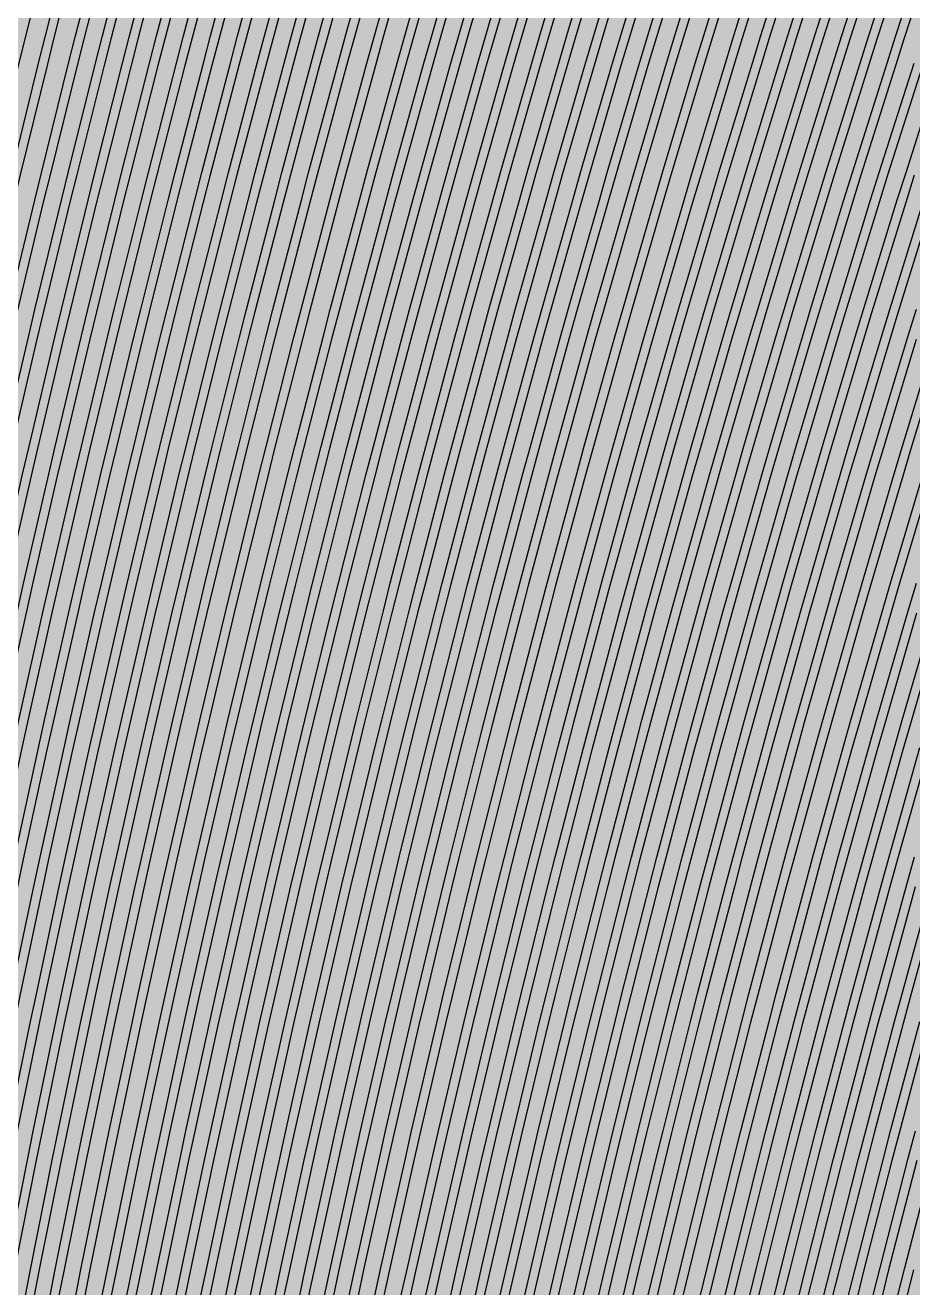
# Model space of a CAD drawing. Header units: metres. Extents: x -7240 to 10960, y -29667 to 1823.
# Drawn here: x 2527.8 to 2730.5, y -16833.8 to -16545.6 of the extents above; entities that cross this region are included whole.
import ezdxf

# ---------------------------------------------------------------- set-up
doc = ezdxf.new("R2010")
doc.units = ezdxf.units.M
doc.layers.add('Metal1', color=4, linetype='CONTINUOUS')
doc.layers.add('Polyimide', color=7, linetype='CONTINUOUS')

msp = doc.modelspace()

# ---------------------------------------------------------------- hatches: boundary and pattern name
at = {"layer": 'Polyimide'}
msp.add_hatch(color=7, dxfattribs=at).paths.add_polyline_path([(4088.45, -11806.89), (4098.72, -11851.21), (4115.58, -11893.47), (4138.63, -11932.7), (4167.35, -11967.99), (4201.08, -11998.53), (4239.03, -12023.62), (4280.35, -12042.68), (4349.18, -12073.73), (4413.2, -12113.76), (4471.26, -12162.04), (4522.3, -12217.69), (4565.39, -12279.7), (4599.74, -12346.94), (4624.73, -12418.19), (4639.91, -12492.16), (4645, -12567.5), (4639.91, -12642.84), (4624.73, -12716.8), (4599.74, -12788.06), (4565.39, -12855.3), (4522.3, -12917.31), (4471.26, -12972.96), (4413.2, -13021.24), (4349.18, -13061.27), (4280.35, -13092.32), (4239.03, -13111.38), (4201.08, -13136.47), (4167.35, -13167.01), (4138.63, -13202.3), (4115.58, -13241.52), (4098.72, -13283.78), (4088.45, -13328.11), (4085, -13373.48), (4085, -13567.5), (4099.45, -13861.55), (4142.64, -14152.77), (4214.18, -14438.35), (4313.36, -14715.55), (4439.24, -14981.69), (4590.59, -15234.21), (4765.97, -15470.68), (4963.68, -15688.82), (5181.82, -15886.53), (5418.29, -16061.91), (5670.81, -16213.26), (5936.95, -16339.14), (6214.15, -16438.32), (6499.73, -16509.85), (6790.95, -16553.05), (7085, -16567.5), (9960.38, -16567.5), (10038.79, -16571.35), (10116.45, -16582.87), (10192.6, -16601.95), (10266.52, -16628.4), (10337.49, -16661.96), (10404.83, -16702.32), (10467.89, -16749.09), (10526.06, -16801.81), (10578.78, -16859.98), (10625.55, -16923.04), (10665.91, -16990.38), (10699.48, -17061.35), (10725.93, -17135.27), (10745, -17211.43), (10756.52, -17289.08), (10760.38, -17367.5), (10760.38, -21957.3), (10721.61, -22012.91), (10685.97, -22070.59), (10653.58, -22130.14), (10624.53, -22191.39), (10598.92, -22254.16), (10576.82, -22318.25), (10558.3, -22383.46), (10543.41, -22449.6), (10532.21, -22516.46), (10524.72, -22583.84), (10520.97, -22651.53), (10520.97, -22719.32), (10524.72, -22787.01), (10532.21, -22854.38), (10543.41, -22921.24), (10558.3, -22987.38), (10576.82, -23052.6), (10598.92, -23116.68), (10624.53, -23179.45), (10653.58, -23240.71), (10685.97, -23300.26), (10721.61, -23357.93), (10760.38, -23413.54), (10760.38, -28667.5), (10756.52, -28745.91), (10745, -28823.57), (10725.93, -28899.73), (10699.48, -28973.65), (10665.91, -29044.62), (10625.55, -29111.96), (10578.78, -29175.01), (10526.06, -29233.19), (10467.89, -29285.91), (10404.83, -29332.68), (10337.49, -29373.04), (10266.52, -29406.6), (10192.6, -29433.05), (10116.45, -29452.13), (10038.79, -29463.65), (9960.38, -29467.5), (-6239.63, -29467.5), (-6318.04, -29463.65), (-6395.7, -29452.13), (-6471.85, -29433.05), (-6545.77, -29406.6), (-6616.74, -29373.04), (-6684.08, -29332.68), (-6747.14, -29285.91), (-6805.31, -29233.19), (-6858.03, -29175.01), (-6904.8, -29111.96), (-6945.16, -29044.62), (-6978.73, -28973.65), (-7005.18, -28899.73), (-7024.25, -28823.57), (-7035.77, -28745.91), (-7039.63, -28667.5), (-7039.63, -23426.32), (-6999.36, -23370.07), (-6962.33, -23311.63), (-6928.66, -23251.2), (-6898.45, -23188.96), (-6871.81, -23125.12), (-6848.81, -23059.88), (-6829.53, -22993.44), (-6814.04, -22926.02), (-6802.37, -22857.83), (-6794.57, -22789.09), (-6790.67, -22720.02), (-6790.67, -22650.84), (-6794.57, -22581.77), (-6802.37, -22513.03), (-6814.04, -22444.84), (-6829.53, -22377.42), (-6848.81, -22310.98), (-6871.81, -22245.74), (-6898.45, -22181.89), (-6928.66, -22119.66), (-6962.33, -22059.22), (-6999.36, -22000.79), (-7039.63, -21944.54), (-7039.63, -17367.5), (-7035.77, -17289.08), (-7024.25, -17211.43), (-7005.18, -17135.27), (-6978.73, -17061.35), (-6945.16, -16990.38), (-6904.8, -16923.04), (-6858.03, -16859.98), (-6805.31, -16801.81), (-6747.14, -16749.09), (-6684.08, -16702.32), (-6616.74, -16661.96), (-6545.77, -16628.4), (-6471.85, -16601.95), (-6395.7, -16582.87), (-6318.04, -16571.35), (-6239.63, -16567.5), (-3334, -16567.5), (-3039.95, -16553.05), (-2748.73, -16509.85), (-2463.15, -16438.32), (-2185.95, -16339.14), (-1919.81, -16213.26), (-1667.29, -16061.91), (-1430.82, -15886.53), (-1212.68, -15688.82), (-1014.97, -15470.68), (-839.59, -15234.21), (-688.24, -14981.69), (-562.36, -14715.55), (-463.18, -14438.35), (-391.64, -14152.77), (-348.45, -13861.55), (-334, -13567.5), (-334, -13373.48), (-337.45, -13328.11), (-347.72, -13283.78), (-364.58, -13241.52), (-387.63, -13202.3), (-416.35, -13167.01), (-450.08, -13136.47), (-488.03, -13111.38), (-529.35, -13092.32), (-529.35, -13092.32), (-598.18, -13061.27), (-662.2, -13021.24), (-720.26, -12972.96), (-771.3, -12917.31), (-814.39, -12855.3), (-848.74, -12788.06), (-873.73, -12716.8), (-888.91, -12642.84), (-894, -12567.5), (-888.91, -12492.16), (-873.73, -12418.19), (-848.74, -12346.94), (-814.39, -12279.7), (-771.3, -12217.69), (-720.26, -12162.04), (-662.2, -12113.76), (-598.18, -12073.73), (-529.35, -12042.68), (-488.03, -12023.62), (-450.08, -11998.53), (-416.35, -11967.99), (-387.63, -11932.7), (-364.58, -11893.47), (-347.72, -11851.21), (-337.45, -11806.89), (-334, -11761.52), (-334, -11074.31), (-337.45, -11028.94), (-347.72, -10984.62), (-364.58, -10942.36), (-387.63, -10903.13), (-416.35, -10867.84), (-450.08, -10837.3), (-488.03, -10812.21), (-529.35, -10793.16), (-529.35, -10793.16), (-598.18, -10762.1), (-662.2, -10722.07), (-720.26, -10673.8), (-771.3, -10618.15), (-814.39, -10556.13), (-848.74, -10488.89), (-873.73, -10417.64), (-888.91, -10343.67), (-894, -10268.33), (-888.91, -10192.99), (-873.73, -10119.03), (-848.74, -10047.77), (-814.39, -9980.53), (-771.3, -9918.52), (-720.26, -9862.87), (-662.2, -9814.59), (-598.18, -9774.56), (-529.35, -9743.51), (-488.03, -9724.45), (-450.08, -9699.36), (-416.35, -9668.82), (-387.63, -9633.53), (-364.58, -9594.31), (-347.72, -9552.05), (-337.45, -9507.72), (-334, -9462.35), (-334, -8775.14), (-337.45, -8729.78), (-347.72, -8685.45), (-364.58, -8643.19), (-387.63, -8603.96), (-416.35, -8568.68), (-450.08, -8538.14), (-488.03, -8513.05), (-529.35, -8493.99), (-529.35, -8493.99), (-598.18, -8462.94), (-662.2, -8422.91), (-720.26, -8374.63), (-771.3, -8318.98), (-814.39, -8256.97), (-848.74, -8189.73), (-873.73, -8118.47), (-888.91, -8044.5), (-894, -7969.17), (-888.91, -7893.83), (-873.73, -7819.86), (-848.74, -7748.61), (-814.39, -7681.36), (-771.3, -7619.35), (-720.26, -7563.7), (-662.2, -7515.42), (-598.18, -7475.4), (-529.35, -7444.34), (-529.35, -7444.34), (-488.03, -7425.28), (-450.08, -7400.2), (-416.35, -7369.66), (-387.63, -7334.37), (-364.58, -7295.14), (-347.72, -7252.88), (-337.45, -7208.56), (-334, -7163.19), (-334, -6475.98), (-337.45, -6430.61), (-347.72, -6386.29), (-364.58, -6344.02), (-387.63, -6304.8), (-416.35, -6269.51), (-450.08, -6238.97), (-488.03, -6213.88), (-529.35, -6194.82), (-529.35, -6194.82), (-598.18, -6163.77), (-662.2, -6123.74), (-720.26, -6075.46), (-771.3, -6019.81), (-814.39, -5957.8), (-848.74, -5890.56), (-873.73, -5819.31), (-888.91, -5745.34), (-894, -5670), (-888.91, -5594.66), (-873.73, -5520.69), (-848.74, -5449.44), (-814.39, -5382.2), (-771.3, -5320.19), (-720.26, -5264.54), (-662.2, -5216.26), (-598.18, -5176.23), (-529.35, -5145.18), (-529.35, -5145.18), (-488.03, -5126.12), (-450.08, -5101.03), (-416.35, -5070.49), (-387.63, -5035.2), (-364.58, -4995.98), (-347.72, -4953.71), (-337.45, -4909.39), (-334, -4864.02), (-334, 380), (-334, 1522.5), (-289, 1522.5), (-288.78, 1515.63), (-288.1, 1508.79), (-286.98, 1502.02), (-285.42, 1495.32), (-283.43, 1488.75), (-281.01, 1482.32), (-278.17, 1476.06), (-274.93, 1470), (-271.3, 1464.17), (-267.3, 1458.58), (-262.94, 1453.27), (-258.25, 1448.25), (-253.23, 1443.56), (-247.92, 1439.2), (-242.33, 1435.2), (-236.5, 1431.57), (-230.44, 1428.33), (-224.18, 1425.49), (-217.75, 1423.07), (-211.18, 1421.08), (-204.48, 1419.52), (-197.71, 1418.4), (-190.87, 1417.72), (-184, 1417.5), (-177.13, 1417.72), (-170.29, 1418.4), (-163.52, 1419.52), (-156.82, 1421.08), (-150.25, 1423.07), (-143.82, 1425.49), (-137.56, 1428.33), (-131.5, 1431.57), (-125.67, 1435.2), (-120.08, 1439.2), (-114.77, 1443.56), (-109.75, 1448.25), (-105.06, 1453.27), (-100.7, 1458.58), (-96.7, 1464.17), (-93.07, 1470), (-89.83, 1476.06), (-86.99, 1482.32), (-84.57, 1488.75), (-82.58, 1495.32), (-81.02, 1502.02), (-79.9, 1508.79), (-79.22, 1515.63), (-79, 1522.5), (1786, 1522.5), (3835, 1522.5), (3835.21, 1529.04), (3835.86, 1535.55), (3836.92, 1542.01), (3838.41, 1548.38), (3840.31, 1554.64), (3842.61, 1560.77), (3845.31, 1566.73), (3848.4, 1572.5), (3851.85, 1578.06), (3855.66, 1583.38), (3859.82, 1588.43), (3864.29, 1593.21), (3869.07, 1597.68), (3874.12, 1601.84), (3879.44, 1605.65), (3885, 1609.1), (3890.77, 1612.19), (3896.73, 1614.89), (3902.86, 1617.19), (3909.12, 1619.09), (3915.49, 1620.58), (3921.95, 1621.64), (3928.46, 1622.29), (3935, 1622.5), (3941.54, 1622.29), (3948.05, 1621.64), (3954.51, 1620.58), (3960.88, 1619.09), (3967.14, 1617.19), (3973.27, 1614.89), (3979.23, 1612.19), (3985, 1609.1), (3990.56, 1605.65), (3995.88, 1601.84), (4000.93, 1597.68), (4005.71, 1593.21), (4010.18, 1588.43), (4014.34, 1583.38), (4018.15, 1578.06), (4021.6, 1572.5), (4024.69, 1566.73), (4027.39, 1560.77), (4029.69, 1554.64), (4031.59, 1548.38), (4033.08, 1542.01), (4034.14, 1535.55), (4034.79, 1529.04), (4035, 1522.5), (4085, 1522.5), (4085, 380), (4085, 330), (4085, -4864.02), (4088.45, -4909.39), (4098.72, -4953.71), (4115.58, -4995.98), (4138.63, -5035.2), (4167.35, -5070.49), (4201.08, -5101.03), (4239.03, -5126.12), (4280.35, -5145.18), (4280.35, -5145.18), (4349.18, -5176.23), (4413.2, -5216.26), (4471.26, -5264.54), (4522.3, -5320.19), (4565.39, -5382.2), (4599.74, -5449.44), (4624.73, -5520.69), (4639.91, -5594.66), (4645, -5670), (4639.91, -5745.34), (4624.73, -5819.31), (4599.74, -5890.56), (4565.39, -5957.8), (4522.3, -6019.81), (4471.26, -6075.46), (4413.2, -6123.74), (4349.18, -6163.77), (4280.35, -6194.82), (4239.03, -6213.88), (4201.08, -6238.97), (4167.35, -6269.51), (4138.63, -6304.8), (4115.58, -6344.02), (4098.72, -6386.29), (4088.45, -6430.61), (4085, -6475.98), (4085, -11761.52), (4088.45, -11806.89)])

# ---------------------------------------------------------------- linework, layer by layer
at = {"layer": 'Metal1'}
for points in [[(2533.97, -16523.55), (2527.73, -16548.51), (2526.18, -16554.78), (2520.14, -16579.74), (2518.65, -16586.01), (2512.81, -16610.98), (2511.37, -16617.24), (2505.72, -16642.21), (2504.33, -16648.48), (2498.88, -16673.44), (2497.54, -16679.71), (2492.28, -16704.68), (2490.99, -16710.94), (2485.92, -16735.91), (2484.67, -16742.17), (2479.79, -16767.15), (2478.59, -16773.41), (2473.9, -16798.38), (2472.74, -16804.64), (2468.23, -16829.61), (2467.12, -16835.87)], [(2471.03, -16835.53), (2472.15, -16829.26), (2476.72, -16804.28), (2477.89, -16798.01), (2482.64, -16773.03), (2483.86, -16766.76), (2488.8, -16741.79), (2490.06, -16735.52), (2495.19, -16710.54), (2496.5, -16704.27), (2501.83, -16679.29), (2503.19, -16673.02), (2508.7, -16648.04), (2510.11, -16641.77), (2515.83, -16616.8), (2517.29, -16610.52), (2523.2, -16585.55), (2524.71, -16579.27), (2530.83, -16554.3), (2532.39, -16548.03), (2538.71, -16523.05)], [(2540.65, -16523.55), (2534.33, -16548.51), (2532.77, -16554.78), (2526.65, -16579.75), (2525.14, -16586.01), (2519.23, -16610.98), (2517.77, -16617.25), (2512.06, -16642.21), (2510.65, -16648.48), (2505.14, -16673.45), (2503.78, -16679.71), (2498.46, -16704.68), (2497.15, -16710.94), (2492.02, -16735.91), (2490.76, -16742.18), (2485.82, -16767.15), (2484.61, -16773.41), (2479.86, -16798.38), (2478.69, -16804.64), (2474.12, -16829.62), (2473, -16835.88)], [(2477.07, -16835.52), (2478.21, -16829.26), (2482.84, -16804.28), (2484.02, -16798.01), (2488.84, -16773.03), (2490.08, -16766.76), (2495.09, -16741.78), (2496.37, -16735.51), (2501.57, -16710.54), (2502.9, -16704.26), (2508.29, -16679.29), (2509.67, -16673.02), (2515.27, -16648.04), (2516.7, -16641.77), (2522.49, -16616.79), (2523.97, -16610.52), (2529.97, -16585.55), (2531.5, -16579.27), (2537.7, -16554.3), (2539.29, -16548.02), (2545.7, -16523.05)], [(2547.63, -16523.55), (2541.22, -16548.52), (2539.64, -16554.78), (2533.44, -16579.75), (2531.91, -16586.02), (2525.92, -16610.98), (2524.44, -16617.25), (2518.65, -16642.22), (2517.22, -16648.48), (2511.63, -16673.45), (2510.25, -16679.71), (2504.85, -16704.68), (2503.53, -16710.95), (2498.33, -16735.92), (2497.05, -16742.18), (2492.04, -16767.15), (2490.81, -16773.41), (2485.99, -16798.38), (2484.8, -16804.65), (2480.17, -16829.62), (2479.04, -16835.88)], [(2482.71, -16835.52), (2483.85, -16829.26), (2488.53, -16804.28), (2489.72, -16798.01), (2494.58, -16773.03), (2495.83, -16766.76), (2500.88, -16741.78), (2502.17, -16735.51), (2507.41, -16710.53), (2508.76, -16704.26), (2514.2, -16679.29), (2515.59, -16673.01), (2521.23, -16648.04), (2522.67, -16641.77), (2528.51, -16616.79), (2530.01, -16610.52), (2536.05, -16585.54), (2537.6, -16579.27), (2543.85, -16554.3), (2545.45, -16548.02), (2551.92, -16523.05)], [(2553.85, -16523.55), (2547.39, -16548.52), (2545.79, -16554.79), (2539.54, -16579.75), (2538, -16586.02), (2531.95, -16610.98), (2530.46, -16617.25), (2524.62, -16642.22), (2523.18, -16648.48), (2517.54, -16673.45), (2516.15, -16679.72), (2510.71, -16704.68), (2509.37, -16710.95), (2504.13, -16735.92), (2502.84, -16742.18), (2497.79, -16767.15), (2496.54, -16773.41), (2491.68, -16798.39), (2490.49, -16804.65), (2485.82, -16829.62), (2484.67, -16835.88)], [(2488.34, -16835.52), (2489.5, -16829.25), (2494.21, -16804.27), (2495.42, -16798.01), (2500.32, -16773.03), (2501.57, -16766.76), (2506.67, -16741.78), (2507.97, -16735.51), (2513.26, -16710.53), (2514.61, -16704.26), (2520.1, -16679.29), (2521.5, -16673.01), (2527.19, -16648.04), (2528.65, -16641.76), (2534.54, -16616.79), (2536.04, -16610.52), (2542.14, -16585.54), (2543.7, -16579.27), (2550.01, -16554.3), (2551.62, -16548.02), (2558.14, -16523.05)], [(2560.07, -16523.56), (2553.55, -16548.52), (2551.94, -16554.79), (2545.64, -16579.75), (2544.08, -16586.02), (2537.99, -16610.99), (2536.48, -16617.25), (2530.59, -16642.22), (2529.14, -16648.49), (2523.46, -16673.45), (2522.05, -16679.72), (2516.57, -16704.69), (2515.22, -16710.95), (2509.93, -16735.92), (2508.63, -16742.18), (2503.53, -16767.15), (2502.28, -16773.42), (2497.38, -16798.39), (2496.18, -16804.65), (2491.47, -16829.62), (2490.31, -16835.88)], [(2493.98, -16835.52), (2495.15, -16829.25), (2499.9, -16804.27), (2501.12, -16798), (2506.06, -16773.03), (2507.32, -16766.76), (2512.46, -16741.78), (2513.77, -16735.51), (2519.11, -16710.53), (2520.47, -16704.26), (2526, -16679.28), (2527.42, -16673.01), (2533.15, -16648.04), (2534.62, -16641.76), (2540.56, -16616.79), (2542.08, -16610.51), (2548.23, -16585.54), (2549.8, -16579.27), (2556.16, -16554.29), (2557.79, -16548.02), (2564.36, -16523.05)], [(2566.29, -16523.56), (2559.72, -16548.52), (2558.1, -16554.79), (2551.74, -16579.76), (2550.17, -16586.02), (2544.02, -16610.99), (2542.51, -16617.26), (2536.57, -16642.22), (2535.1, -16648.49), (2529.37, -16673.45), (2527.96, -16679.72), (2522.42, -16704.69), (2521.06, -16710.95), (2515.73, -16735.92), (2514.42, -16742.19), (2509.28, -16767.16), (2508.02, -16773.42), (2503.08, -16798.39), (2501.86, -16804.65), (2497.12, -16829.62), (2495.95, -16835.88)], [(2499.62, -16835.52), (2500.8, -16829.25), (2505.59, -16804.27), (2506.81, -16798), (2511.8, -16773.03), (2513.07, -16766.75), (2518.25, -16741.78), (2519.58, -16735.51), (2524.95, -16710.53), (2526.33, -16704.26), (2531.91, -16679.28), (2533.33, -16673.01), (2539.12, -16648.04), (2540.6, -16641.76), (2546.59, -16616.79), (2548.12, -16610.51), (2554.32, -16585.54), (2555.9, -16579.26), (2562.31, -16554.29), (2563.95, -16548.01), (2570.58, -16523.05)], [(2572.51, -16523.56), (2565.89, -16548.52), (2564.25, -16554.79), (2557.84, -16579.76), (2556.26, -16586.03), (2550.06, -16610.99), (2548.53, -16617.26), (2542.54, -16642.22), (2541.06, -16648.49), (2535.28, -16673.46), (2533.86, -16679.72), (2528.28, -16704.69), (2526.91, -16710.95), (2521.53, -16735.92), (2520.21, -16742.19), (2515.03, -16767.16), (2513.76, -16773.42), (2508.78, -16798.39), (2507.55, -16804.65), (2502.76, -16829.62), (2501.59, -16835.89)], [(2505.26, -16835.52), (2506.45, -16829.25), (2511.27, -16804.27), (2512.51, -16798), (2517.53, -16773.02), (2518.82, -16766.75), (2524.04, -16741.78), (2525.38, -16735.5), (2530.8, -16710.53), (2532.19, -16704.26), (2537.81, -16679.28), (2539.25, -16673.01), (2545.08, -16648.03), (2546.57, -16641.76), (2552.61, -16616.79), (2554.15, -16610.51), (2560.4, -16585.54), (2562, -16579.26), (2568.47, -16554.29), (2570.12, -16548.01), (2576.8, -16523.04)], [(2578.73, -16523.56), (2572.05, -16548.53), (2570.4, -16554.8), (2563.94, -16579.76), (2562.34, -16586.03), (2556.09, -16610.99), (2554.55, -16617.26), (2548.52, -16642.23), (2547.03, -16648.49), (2541.2, -16673.46), (2539.76, -16679.72), (2534.14, -16704.69), (2532.75, -16710.96), (2527.33, -16735.93), (2526, -16742.19), (2520.78, -16767.16), (2519.49, -16773.42), (2514.47, -16798.39), (2513.24, -16804.65), (2508.41, -16829.63), (2507.22, -16835.89)], [(2510.9, -16835.52), (2512.09, -16829.25), (2516.96, -16804.27), (2518.21, -16798), (2523.27, -16773.02), (2524.57, -16766.75), (2529.83, -16741.78), (2531.18, -16735.5), (2536.65, -16710.53), (2538.04, -16704.25), (2543.71, -16679.28), (2545.17, -16673.01), (2551.04, -16648.03), (2552.55, -16641.76), (2558.63, -16616.78), (2560.19, -16610.51), (2566.49, -16585.54), (2568.1, -16579.26), (2574.62, -16554.29), (2576.29, -16548.01), (2583.02, -16523.04)], [(2584.95, -16523.57), (2578.22, -16548.53), (2576.55, -16554.8), (2570.04, -16579.76), (2568.43, -16586.03), (2562.13, -16610.99), (2560.58, -16617.26), (2554.49, -16642.23), (2552.99, -16648.49), (2547.11, -16673.46), (2545.66, -16679.73), (2540, -16704.69), (2538.6, -16710.96), (2533.13, -16735.93), (2531.79, -16742.19), (2526.53, -16767.16), (2525.23, -16773.42), (2520.17, -16798.39), (2518.92, -16804.66), (2514.06, -16829.63), (2512.86, -16835.89)], [(2516.53, -16835.52), (2517.74, -16829.25), (2522.65, -16804.27), (2523.91, -16798), (2529.01, -16773.02), (2530.32, -16766.75), (2535.62, -16741.77), (2536.98, -16735.5), (2542.49, -16710.53), (2543.9, -16704.25), (2549.62, -16679.28), (2551.08, -16673), (2557.01, -16648.03), (2558.52, -16641.76), (2564.66, -16616.78), (2566.23, -16610.51), (2572.58, -16585.54), (2574.2, -16579.26), (2580.77, -16554.29), (2582.45, -16548.01), (2589.24, -16523.04)], [(2591.17, -16523.57), (2584.38, -16548.53), (2582.71, -16554.8), (2576.14, -16579.76), (2574.52, -16586.03), (2568.17, -16611), (2566.6, -16617.26), (2560.46, -16642.23), (2558.95, -16648.5), (2553.03, -16673.46), (2551.57, -16679.73), (2545.85, -16704.7), (2544.44, -16710.96), (2538.94, -16735.93), (2537.58, -16742.19), (2532.28, -16767.16), (2530.97, -16773.43), (2525.87, -16798.39), (2524.61, -16804.66), (2519.71, -16829.63), (2518.5, -16835.89)], [(2522.17, -16835.52), (2523.39, -16829.25), (2528.34, -16804.27), (2529.6, -16798), (2534.75, -16773.02), (2536.07, -16766.75), (2541.42, -16741.77), (2542.78, -16735.5), (2548.34, -16710.52), (2549.76, -16704.25), (2555.52, -16679.28), (2557, -16673), (2562.97, -16648.03), (2564.5, -16641.75), (2570.68, -16616.78), (2572.26, -16610.5), (2578.67, -16585.53), (2580.3, -16579.26), (2586.93, -16554.29), (2588.62, -16548.01), (2595.46, -16523.04)], [(2597.39, -16523.57), (2590.55, -16548.53), (2588.86, -16554.8), (2582.24, -16579.76), (2580.6, -16586.04), (2574.2, -16611), (2572.62, -16617.27), (2566.44, -16642.23), (2564.91, -16648.5), (2558.94, -16673.46), (2557.47, -16679.73), (2551.71, -16704.7), (2550.29, -16710.96), (2544.74, -16735.93), (2543.37, -16742.2), (2538.02, -16767.16), (2536.71, -16773.43), (2531.56, -16798.4), (2530.3, -16804.66), (2525.35, -16829.63), (2524.14, -16835.89)], [(2527.81, -16835.51), (2529.04, -16829.24), (2534.02, -16804.27), (2535.3, -16798), (2540.49, -16773.02), (2541.82, -16766.75), (2547.21, -16741.77), (2548.59, -16735.5), (2554.18, -16710.52), (2555.62, -16704.25), (2561.42, -16679.28), (2562.91, -16673), (2568.93, -16648.03), (2570.47, -16641.75), (2576.71, -16616.78), (2578.3, -16610.5), (2584.75, -16585.53), (2586.4, -16579.25), (2593.08, -16554.29), (2594.78, -16548), (2601.68, -16523.04)], [(2603.61, -16523.57), (2596.71, -16548.53), (2595.01, -16554.81), (2588.34, -16579.77), (2586.69, -16586.04), (2580.24, -16611), (2578.64, -16617.27), (2572.41, -16642.23), (2570.87, -16648.5), (2564.86, -16673.47), (2563.37, -16679.73), (2557.57, -16704.7), (2556.14, -16710.96), (2550.54, -16735.93), (2549.16, -16742.2), (2543.77, -16767.16), (2542.45, -16773.43), (2537.26, -16798.4), (2535.98, -16804.66), (2531, -16829.63), (2529.78, -16835.89)], [(2533.45, -16835.51), (2534.69, -16829.24), (2539.71, -16804.27), (2541, -16797.99), (2546.23, -16773.02), (2547.56, -16766.75), (2553, -16741.77), (2554.39, -16735.5), (2560.03, -16710.52), (2561.48, -16704.25), (2567.33, -16679.27), (2568.83, -16673), (2574.89, -16648.03), (2576.45, -16641.75), (2582.73, -16616.78), (2584.34, -16610.5), (2590.84, -16585.53), (2592.5, -16579.25), (2599.23, -16554.28), (2600.95, -16548), (2607.91, -16523.04)], [(2609.83, -16523.58), (2602.88, -16548.54), (2601.16, -16554.81), (2594.44, -16579.77), (2592.77, -16586.04), (2586.27, -16611), (2584.67, -16617.27), (2578.39, -16642.23), (2576.84, -16648.5), (2570.77, -16673.47), (2569.27, -16679.73), (2563.42, -16704.7), (2561.98, -16710.97), (2556.34, -16735.93), (2554.95, -16742.2), (2549.52, -16767.17), (2548.18, -16773.43), (2542.96, -16798.4), (2541.67, -16804.66), (2536.65, -16829.63), (2535.41, -16835.9)], [(2539.33, -16835.51), (2540.58, -16829.24), (2545.66, -16804.26), (2546.96, -16797.99), (2552.24, -16773.02), (2553.59, -16766.74), (2559.09, -16741.77), (2560.49, -16735.49), (2566.19, -16710.52), (2567.65, -16704.25), (2573.57, -16679.27), (2575.08, -16673), (2581.22, -16648.02), (2582.79, -16641.75), (2589.14, -16616.78), (2590.76, -16610.5), (2597.34, -16585.53), (2599.02, -16579.25), (2605.82, -16554.28), (2607.56, -16548), (2614.58, -16523.03)], [(2616.51, -16523.58), (2609.48, -16548.54), (2607.75, -16554.81), (2600.95, -16579.77), (2599.27, -16586.04), (2592.7, -16611), (2591.07, -16617.27), (2584.72, -16642.24), (2583.16, -16648.51), (2577.03, -16673.47), (2575.52, -16679.74), (2569.6, -16704.7), (2568.14, -16710.97), (2562.44, -16735.94), (2561.04, -16742.2), (2555.55, -16767.17), (2554.2, -16773.43), (2548.91, -16798.4), (2547.62, -16804.67), (2542.54, -16829.63), (2541.29, -16835.9)], [(2545.36, -16835.51), (2546.63, -16829.24), (2551.77, -16804.26), (2553.09, -16797.99), (2558.44, -16773.01), (2559.81, -16766.74), (2565.37, -16741.77), (2566.8, -16735.49), (2572.57, -16710.52), (2574.05, -16704.24), (2580.04, -16679.27), (2581.57, -16672.99), (2587.78, -16648.02), (2589.37, -16641.74), (2595.8, -16616.77), (2597.45, -16610.5), (2604.1, -16585.53), (2605.81, -16579.25), (2612.69, -16554.28), (2614.45, -16548), (2621.57, -16523.03)], [(2623.49, -16523.58), (2616.38, -16548.54), (2614.62, -16554.81), (2607.73, -16579.77), (2606.03, -16586.05), (2599.38, -16611.01), (2597.74, -16617.28), (2591.31, -16642.24), (2589.72, -16648.51), (2583.51, -16673.47), (2581.98, -16679.74), (2575.99, -16704.71), (2574.52, -16710.97), (2568.75, -16735.94), (2567.32, -16742.2), (2561.76, -16767.17), (2560.4, -16773.44), (2555.05, -16798.4), (2553.73, -16804.67), (2548.59, -16829.64), (2547.33, -16835.9)], [(2551, -16835.51), (2552.28, -16829.24), (2557.46, -16804.26), (2558.79, -16797.99), (2564.18, -16773.01), (2565.56, -16766.74), (2571.16, -16741.76), (2572.6, -16735.49), (2578.42, -16710.52), (2579.91, -16704.24), (2585.94, -16679.27), (2587.49, -16672.99), (2593.74, -16648.02), (2595.34, -16641.74), (2601.82, -16616.77), (2603.48, -16610.49), (2610.19, -16585.53), (2611.91, -16579.24), (2618.84, -16554.28), (2620.62, -16548), (2627.79, -16523.03)], [(2629.71, -16523.59), (2622.54, -16548.54), (2620.77, -16554.82), (2613.83, -16579.78), (2612.12, -16586.05), (2605.42, -16611.01), (2603.76, -16617.28), (2597.28, -16642.24), (2595.68, -16648.51), (2589.43, -16673.47), (2587.88, -16679.74), (2581.85, -16704.71), (2580.36, -16710.97), (2574.55, -16735.94), (2573.11, -16742.21), (2567.51, -16767.17), (2566.13, -16773.44), (2560.74, -16798.41), (2559.42, -16804.67), (2554.24, -16829.64), (2552.96, -16835.9)], [(2556.64, -16835.51), (2557.93, -16829.23), (2563.15, -16804.26), (2564.49, -16797.99), (2569.92, -16773.01), (2571.31, -16766.74), (2576.95, -16741.76), (2578.4, -16735.49), (2584.26, -16710.52), (2585.76, -16704.24), (2591.85, -16679.27), (2593.4, -16672.99), (2599.71, -16648.02), (2601.32, -16641.74), (2607.85, -16616.77), (2609.52, -16610.49), (2616.28, -16585.52), (2618.01, -16579.24), (2625, -16554.28), (2626.78, -16547.99), (2634.01, -16523.03)], [(2635.93, -16523.59), (2628.71, -16548.55), (2626.92, -16554.82), (2619.93, -16579.78), (2618.21, -16586.05), (2611.45, -16611.01), (2609.78, -16617.28), (2603.26, -16642.24), (2601.64, -16648.51), (2595.34, -16673.48), (2593.79, -16679.75), (2587.71, -16704.71), (2586.21, -16710.98), (2580.35, -16735.94), (2578.9, -16742.21), (2573.26, -16767.17), (2571.87, -16773.44), (2566.44, -16798.41), (2565.1, -16804.67), (2559.88, -16829.64), (2558.6, -16835.9)], [(2562.28, -16835.51), (2563.57, -16829.23), (2568.83, -16804.26), (2570.18, -16797.98), (2575.66, -16773.01), (2577.06, -16766.74), (2582.75, -16741.76), (2584.2, -16735.49), (2590.11, -16710.51), (2591.62, -16704.24), (2597.75, -16679.27), (2599.32, -16672.99), (2605.67, -16648.02), (2607.29, -16641.74), (2613.87, -16616.77), (2615.56, -16610.49), (2622.36, -16585.52), (2624.11, -16579.24), (2631.15, -16554.27), (2632.95, -16547.99), (2640.23, -16523.03)], [(2642.15, -16523.59), (2634.87, -16548.55), (2633.07, -16554.82), (2626.03, -16579.78), (2624.29, -16586.05), (2617.49, -16611.01), (2615.81, -16617.28), (2609.23, -16642.24), (2607.61, -16648.52), (2601.26, -16673.48), (2599.69, -16679.75), (2593.56, -16704.71), (2592.05, -16710.98), (2586.15, -16735.94), (2584.7, -16742.21), (2579.01, -16767.18), (2577.61, -16773.44), (2572.14, -16798.41), (2570.79, -16804.67), (2565.53, -16829.64), (2564.24, -16835.91)], [(2567.92, -16835.5), (2569.22, -16829.23), (2574.52, -16804.26), (2575.88, -16797.98), (2581.39, -16773.01), (2582.81, -16766.73), (2588.54, -16741.76), (2590.01, -16735.49), (2595.96, -16710.51), (2597.48, -16704.24), (2603.65, -16679.27), (2605.23, -16672.99), (2611.63, -16648.02), (2613.27, -16641.74), (2619.9, -16616.77), (2621.59, -16610.49), (2628.45, -16585.52), (2630.21, -16579.24), (2637.3, -16554.27), (2639.12, -16547.99), (2646.45, -16523.03)], [(2648.37, -16523.59), (2641.04, -16548.55), (2639.23, -16554.82), (2632.13, -16579.78), (2630.38, -16586.06), (2623.52, -16611.01), (2621.83, -16617.29), (2615.2, -16642.25), (2613.57, -16648.52), (2607.17, -16673.48), (2605.59, -16679.75), (2599.42, -16704.71), (2597.9, -16710.98), (2591.95, -16735.94), (2590.49, -16742.21), (2584.76, -16767.18), (2583.35, -16773.44), (2577.83, -16798.41), (2576.48, -16804.68), (2571.18, -16829.64), (2569.88, -16835.91)], [(2573.56, -16835.5), (2574.87, -16829.23), (2580.21, -16804.26), (2581.58, -16797.98), (2587.13, -16773.01), (2588.56, -16766.73), (2594.33, -16741.76), (2595.81, -16735.48), (2601.8, -16710.51), (2603.34, -16704.23), (2609.56, -16679.26), (2611.15, -16672.99), (2617.59, -16648.02), (2619.24, -16641.74), (2625.92, -16616.77), (2627.63, -16610.49), (2634.54, -16585.52), (2636.31, -16579.24), (2643.46, -16554.27), (2645.28, -16547.99), (2652.67, -16523.02)], [(2654.59, -16523.6), (2647.2, -16548.55), (2645.38, -16554.83), (2638.23, -16579.78), (2636.47, -16586.06), (2629.56, -16611.02), (2627.85, -16617.29), (2621.18, -16642.25), (2619.53, -16648.52), (2613.09, -16673.48), (2611.5, -16679.75), (2605.28, -16704.71), (2603.75, -16710.98), (2597.75, -16735.95), (2596.28, -16742.21), (2590.5, -16767.18), (2589.08, -16773.45), (2583.53, -16798.41), (2582.16, -16804.68), (2576.83, -16829.64), (2575.51, -16835.91)], [(2579.19, -16835.5), (2580.52, -16829.23), (2585.9, -16804.25), (2587.28, -16797.98), (2592.87, -16773.01), (2594.3, -16766.73), (2600.12, -16741.76), (2601.61, -16735.48), (2607.65, -16710.51), (2609.19, -16704.23), (2615.46, -16679.26), (2617.06, -16672.98), (2623.56, -16648.01), (2625.22, -16641.73), (2631.94, -16616.77), (2633.67, -16610.48), (2640.63, -16585.52), (2642.41, -16579.24), (2649.61, -16554.27), (2651.45, -16547.99), (2658.89, -16523.02)], [(2660.81, -16523.6), (2653.37, -16548.55), (2651.53, -16554.83), (2644.33, -16579.79), (2642.55, -16586.06), (2635.59, -16611.02), (2633.87, -16617.29), (2627.15, -16642.25), (2625.49, -16648.52), (2619, -16673.48), (2617.4, -16679.75), (2611.14, -16704.72), (2609.59, -16710.98), (2603.55, -16735.95), (2602.07, -16742.22), (2596.25, -16767.18), (2594.82, -16773.45), (2589.23, -16798.41), (2587.85, -16804.68), (2582.47, -16829.65), (2581.15, -16835.91)], [(2584.83, -16835.5), (2586.17, -16829.23), (2591.58, -16804.25), (2592.97, -16797.98), (2598.61, -16773.01), (2600.05, -16766.73), (2605.91, -16741.76), (2607.41, -16735.48), (2613.49, -16710.51), (2615.05, -16704.23), (2621.36, -16679.26), (2622.98, -16672.98), (2629.52, -16648.01), (2631.19, -16641.73), (2637.97, -16616.77), (2639.7, -16610.48), (2646.71, -16585.52), (2648.51, -16579.23), (2655.76, -16554.27), (2657.62, -16547.98), (2665.11, -16523.02)], [(2667.03, -16523.6), (2659.53, -16548.55), (2657.68, -16554.83), (2650.43, -16579.79), (2648.64, -16586.06), (2641.63, -16611.02), (2639.9, -16617.29), (2633.12, -16642.25), (2631.45, -16648.52), (2624.91, -16673.48), (2623.3, -16679.76), (2616.99, -16704.72), (2615.44, -16710.99), (2609.36, -16735.95), (2607.86, -16742.22), (2602, -16767.18), (2600.56, -16773.45), (2594.92, -16798.41), (2593.54, -16804.68), (2588.12, -16829.65), (2586.79, -16835.91)], [(2590.47, -16835.5), (2591.81, -16829.23), (2597.27, -16804.25), (2598.67, -16797.98), (2604.35, -16773), (2605.8, -16766.73), (2611.7, -16741.76), (2613.21, -16735.48), (2619.34, -16710.51), (2620.91, -16704.23), (2627.27, -16679.26), (2628.89, -16672.98), (2635.48, -16648.01), (2637.17, -16641.73), (2643.99, -16616.76), (2645.74, -16610.48), (2652.8, -16585.52), (2654.61, -16579.23), (2661.91, -16554.27), (2663.78, -16547.98), (2671.34, -16523.02)], [(2673.25, -16523.6), (2665.7, -16548.56), (2663.83, -16554.83), (2656.53, -16579.79), (2654.72, -16586.06), (2647.66, -16611.02), (2645.92, -16617.3), (2639.1, -16642.25), (2637.41, -16648.53), (2630.83, -16673.49), (2629.2, -16679.76), (2622.85, -16704.72), (2621.28, -16710.99), (2615.16, -16735.95), (2613.65, -16742.22), (2607.75, -16767.18), (2606.3, -16773.45), (2600.62, -16798.42), (2599.22, -16804.68), (2593.77, -16829.65), (2592.43, -16835.91)], [(2596.11, -16835.5), (2597.46, -16829.22), (2602.96, -16804.25), (2604.37, -16797.98), (2610.09, -16773), (2611.55, -16766.73), (2617.49, -16741.75), (2619.02, -16735.48), (2625.19, -16710.51), (2626.77, -16704.23), (2633.17, -16679.26), (2634.81, -16672.98), (2641.44, -16648.01), (2643.14, -16641.73), (2650.02, -16616.76), (2651.78, -16610.48), (2658.89, -16585.51), (2660.71, -16579.23), (2668.07, -16554.27), (2669.95, -16547.98), (2677.56, -16523.02)], [(2679.47, -16523.61), (2671.87, -16548.56), (2669.98, -16554.84), (2662.63, -16579.79), (2660.81, -16586.07), (2653.7, -16611.02), (2651.94, -16617.3), (2645.07, -16642.26), (2643.38, -16648.53), (2636.74, -16673.49), (2635.11, -16679.76), (2628.71, -16704.72), (2627.13, -16710.99), (2620.96, -16735.95), (2619.44, -16742.22), (2613.5, -16767.19), (2612.03, -16773.45), (2606.32, -16798.42), (2604.91, -16804.68), (2599.42, -16829.65), (2598.07, -16835.92)], [(2601.75, -16835.5), (2603.11, -16829.22), (2608.65, -16804.25), (2610.07, -16797.97), (2615.82, -16773), (2617.3, -16766.72), (2623.29, -16741.75), (2624.82, -16735.48), (2631.03, -16710.51), (2632.63, -16704.23), (2639.07, -16679.26), (2640.72, -16672.98), (2647.41, -16648.01), (2649.12, -16641.73), (2656.04, -16616.76), (2657.81, -16610.48), (2664.98, -16585.51), (2666.81, -16579.23), (2674.22, -16554.26), (2676.12, -16547.98), (2683.78, -16523.02)], [(2685.69, -16523.61), (2678.03, -16548.56), (2676.14, -16554.84), (2668.73, -16579.79), (2666.9, -16586.07), (2659.74, -16611.02), (2657.97, -16617.3), (2651.05, -16642.26), (2649.34, -16648.53), (2642.66, -16673.49), (2641.01, -16679.76), (2634.56, -16704.72), (2632.97, -16710.99), (2626.76, -16735.95), (2625.23, -16742.22), (2619.25, -16767.19), (2617.77, -16773.46), (2612.01, -16798.42), (2610.6, -16804.69), (2605.06, -16829.65), (2603.7, -16835.92)], [(2607.63, -16835.5), (2609, -16829.22), (2614.59, -16804.25), (2616.02, -16797.97), (2621.84, -16773), (2623.33, -16766.72), (2629.37, -16741.75), (2630.92, -16735.47), (2637.2, -16710.5), (2638.8, -16704.22), (2645.31, -16679.26), (2646.98, -16672.97), (2653.73, -16648.01), (2655.46, -16641.72), (2662.45, -16616.76), (2664.24, -16610.47), (2671.47, -16585.51), (2673.32, -16579.23), (2680.81, -16554.26), (2682.72, -16547.98), (2690.46, -16523.01)], [(2692.36, -16523.61), (2684.63, -16548.56), (2682.72, -16554.84), (2675.24, -16579.8), (2673.39, -16586.07), (2666.16, -16611.03), (2664.37, -16617.3), (2657.39, -16642.26), (2655.66, -16648.53), (2648.91, -16673.49), (2647.25, -16679.76), (2640.74, -16704.72), (2639.14, -16711), (2632.86, -16735.96), (2631.32, -16742.23), (2625.27, -16767.19), (2623.79, -16773.46), (2617.97, -16798.42), (2616.54, -16804.69), (2610.95, -16829.65), (2609.58, -16835.92)], [(2613.66, -16835.49), (2615.06, -16829.22), (2620.71, -16804.25), (2622.16, -16797.97), (2628.04, -16773), (2629.55, -16766.72), (2635.66, -16741.75), (2637.23, -16735.47), (2643.57, -16710.5), (2645.2, -16704.22), (2651.78, -16679.25), (2653.47, -16672.97), (2660.29, -16648.01), (2662.04, -16641.72), (2669.11, -16616.76), (2670.92, -16610.47), (2678.24, -16585.51), (2680.11, -16579.22), (2687.68, -16554.26), (2689.62, -16547.97), (2697.44, -16523.01)], [(2699.35, -16523.61), (2691.53, -16548.57), (2689.59, -16554.84), (2682.03, -16579.8), (2680.16, -16586.08), (2672.84, -16611.03), (2671.03, -16617.31), (2663.97, -16642.26), (2662.22, -16648.54), (2655.4, -16673.49), (2653.72, -16679.77), (2647.13, -16704.73), (2645.51, -16711), (2639.16, -16735.96), (2637.6, -16742.23), (2631.49, -16767.19), (2629.98, -16773.46), (2624.11, -16798.42), (2622.66, -16804.69), (2617.01, -16829.66), (2615.62, -16835.92)], [(2619.3, -16835.49), (2620.7, -16829.22), (2626.4, -16804.25), (2627.85, -16797.97), (2633.78, -16773), (2635.3, -16766.72), (2641.45, -16741.75), (2643.03, -16735.47), (2649.42, -16710.5), (2651.06, -16704.22), (2657.69, -16679.25), (2659.38, -16672.97), (2666.26, -16648), (2668.02, -16641.72), (2675.14, -16616.76), (2676.96, -16610.47), (2684.33, -16585.51), (2686.21, -16579.22), (2693.83, -16554.26), (2695.78, -16547.97), (2703.66, -16523.01)], [(2705.57, -16523.62), (2697.69, -16548.57), (2695.74, -16554.85), (2688.13, -16579.8), (2686.24, -16586.08), (2678.88, -16611.03), (2677.06, -16617.31), (2669.94, -16642.26), (2668.18, -16648.54), (2661.31, -16673.5), (2659.62, -16679.77), (2652.99, -16704.73), (2651.36, -16711), (2644.97, -16735.96), (2643.39, -16742.23), (2637.24, -16767.19), (2635.72, -16773.46), (2629.8, -16798.43), (2628.34, -16804.69), (2622.65, -16829.66), (2621.25, -16835.93)], [(2624.94, -16835.49), (2626.35, -16829.22), (2632.08, -16804.24), (2633.55, -16797.97), (2639.52, -16773), (2641.04, -16766.72), (2647.24, -16741.75), (2648.83, -16735.47), (2655.26, -16710.5), (2656.91, -16704.22), (2663.59, -16679.25), (2665.3, -16672.97), (2672.22, -16648), (2673.99, -16641.72), (2681.16, -16616.75), (2683, -16610.47), (2690.41, -16585.51), (2692.31, -16579.22), (2699.99, -16554.26), (2701.95, -16547.97), (2709.88, -16523.01)], [(2711.79, -16523.62), (2703.86, -16548.57), (2701.9, -16554.85), (2694.23, -16579.8), (2692.33, -16586.08), (2684.91, -16611.03), (2683.08, -16617.31), (2675.92, -16642.27), (2674.15, -16648.54), (2667.23, -16673.5), (2665.52, -16679.77), (2658.85, -16704.73), (2657.2, -16711), (2650.77, -16735.96), (2649.18, -16742.23), (2642.99, -16767.19), (2641.46, -16773.46), (2635.5, -16798.43), (2634.03, -16804.7), (2628.3, -16829.66), (2626.89, -16835.93)], [(2630.58, -16835.49), (2632, -16829.21), (2637.77, -16804.24), (2639.25, -16797.96), (2645.25, -16772.99), (2646.79, -16766.72), (2653.03, -16741.75), (2654.63, -16735.47), (2661.11, -16710.5), (2662.77, -16704.22), (2669.49, -16679.25), (2671.22, -16672.97), (2678.18, -16648), (2679.97, -16641.72), (2687.18, -16616.75), (2689.03, -16610.47), (2696.5, -16585.5), (2698.41, -16579.22), (2706.14, -16554.26), (2708.12, -16547.97), (2716.1, -16523.01)], [(2718.01, -16523.62), (2710.02, -16548.57), (2708.05, -16554.85), (2700.33, -16579.8), (2698.42, -16586.08), (2690.95, -16611.04), (2689.1, -16617.31), (2681.89, -16642.27), (2680.11, -16648.54), (2673.14, -16673.5), (2671.42, -16679.77), (2664.7, -16704.73), (2663.05, -16711), (2656.57, -16735.96), (2654.97, -16742.24), (2648.73, -16767.2), (2647.2, -16773.47), (2641.2, -16798.43), (2639.72, -16804.7), (2633.95, -16829.66), (2632.53, -16835.93)], [(2636.22, -16835.49), (2637.65, -16829.21), (2643.46, -16804.24), (2644.95, -16797.96), (2650.99, -16772.99), (2652.54, -16766.71), (2658.82, -16741.75), (2660.43, -16735.46), (2666.96, -16710.5), (2668.63, -16704.21), (2675.4, -16679.25), (2677.13, -16672.96), (2684.15, -16648), (2685.94, -16641.71), (2693.21, -16616.75), (2695.07, -16610.46), (2702.59, -16585.5), (2704.51, -16579.22), (2712.29, -16554.25), (2714.28, -16547.97), (2722.32, -16523.01)], [(2724.23, -16523.62), (2716.19, -16548.57), (2714.2, -16554.85), (2706.43, -16579.81), (2704.5, -16586.08), (2696.99, -16611.04), (2695.13, -16617.31), (2687.86, -16642.27), (2686.07, -16648.55), (2679.06, -16673.5), (2677.33, -16679.78), (2670.56, -16704.73), (2668.89, -16711.01), (2662.37, -16735.97), (2660.76, -16742.24), (2654.48, -16767.2), (2652.93, -16773.47), (2646.89, -16798.43), (2645.4, -16804.7), (2639.6, -16829.66), (2638.17, -16835.93)], [(2641.85, -16835.49), (2643.3, -16829.21), (2649.14, -16804.24), (2650.64, -16797.96), (2656.73, -16772.99), (2658.29, -16766.71), (2664.62, -16741.74), (2666.24, -16735.46), (2672.8, -16710.5), (2674.49, -16704.21), (2681.3, -16679.25), (2683.05, -16672.96), (2690.11, -16648), (2691.92, -16641.71), (2699.23, -16616.75), (2701.11, -16610.46), (2708.68, -16585.5), (2710.62, -16579.21), (2718.45, -16554.25), (2720.45, -16547.96), (2728.54, -16523)], [(2730.45, -16523.63), (2722.36, -16548.58), (2720.35, -16554.86), (2712.53, -16579.81), (2710.59, -16586.09), (2703.02, -16611.04), (2701.15, -16617.32), (2693.84, -16642.27), (2692.03, -16648.55), (2684.97, -16673.5), (2683.23, -16679.78), (2676.42, -16704.73), (2674.74, -16711.01), (2668.17, -16735.97), (2666.55, -16742.24), (2660.23, -16767.2), (2658.67, -16773.47), (2652.59, -16798.43), (2651.09, -16804.7), (2645.24, -16829.66), (2643.81, -16835.93)], [(2647.49, -16835.49), (2648.94, -16829.21), (2654.83, -16804.24), (2656.34, -16797.96), (2662.47, -16772.99), (2664.04, -16766.71), (2670.41, -16741.74), (2672.04, -16735.46), (2678.65, -16710.49), (2680.35, -16704.21), (2687.2, -16679.25), (2688.96, -16672.96), (2696.07, -16648), (2697.89, -16641.71), (2705.26, -16616.75), (2707.14, -16610.46), (2714.76, -16585.5), (2716.72, -16579.21), (2724.6, -16554.25), (2726.62, -16547.96), (2734.77, -16523)], [(2736.67, -16523.63), (2728.52, -16548.58), (2726.5, -16554.86), (2718.62, -16579.81), (2716.67, -16586.09), (2709.06, -16611.04), (2707.17, -16617.32), (2699.81, -16642.27), (2697.99, -16648.55), (2690.89, -16673.5), (2689.13, -16679.78), (2682.27, -16704.74), (2680.58, -16711.01), (2673.97, -16735.97), (2672.34, -16742.24), (2665.98, -16767.2), (2664.41, -16773.47), (2658.29, -16798.43), (2656.78, -16804.7), (2650.89, -16829.66), (2649.44, -16835.93)], [(2653.13, -16835.49), (2654.59, -16829.21), (2660.52, -16804.24), (2662.04, -16797.96), (2668.21, -16772.99), (2669.79, -16766.71), (2676.2, -16741.74), (2677.84, -16735.46), (2684.5, -16710.49), (2686.2, -16704.21), (2693.11, -16679.24), (2694.88, -16672.96), (2702.03, -16648), (2703.87, -16641.71), (2711.28, -16616.75), (2713.18, -16610.46), (2720.85, -16585.5), (2722.82, -16579.21), (2730.75, -16554.25)], [(2732.66, -16554.86), (2724.72, -16579.81), (2722.76, -16586.09), (2715.09, -16611.04), (2713.2, -16617.32), (2705.79, -16642.27), (2703.95, -16648.55), (2696.8, -16673.51), (2695.03, -16679.78), (2688.13, -16704.74), (2686.43, -16711.01), (2679.78, -16735.97), (2678.13, -16742.24), (2671.73, -16767.2), (2670.15, -16773.47), (2663.98, -16798.43), (2662.46, -16804.7), (2656.54, -16829.67), (2655.08, -16835.94)], [(2658.77, -16835.49), (2660.24, -16829.21), (2666.21, -16804.24), (2667.74, -16797.96), (2673.95, -16772.99), (2675.54, -16766.71), (2681.99, -16741.74), (2683.64, -16735.46), (2690.34, -16710.49), (2692.06, -16704.21), (2699.01, -16679.24), (2700.79, -16672.96), (2708, -16647.99), (2709.84, -16641.71), (2717.3, -16616.75), (2719.22, -16610.46), (2726.94, -16585.5), (2728.92, -16579.21), (2736.9, -16554.25)], [(2730.82, -16579.81), (2728.85, -16586.09), (2721.13, -16611.04), (2719.22, -16617.32), (2711.76, -16642.28), (2709.92, -16648.55), (2702.71, -16673.51), (2700.94, -16679.78), (2693.99, -16704.74), (2692.27, -16711.01), (2685.58, -16735.97), (2683.92, -16742.25), (2677.47, -16767.2), (2675.88, -16773.48), (2669.68, -16798.44), (2668.15, -16804.71), (2662.19, -16829.67), (2660.72, -16835.94)], [(2664.41, -16835.48), (2665.89, -16829.21), (2671.89, -16804.24), (2673.43, -16797.96), (2679.68, -16772.99), (2681.29, -16766.71), (2687.78, -16741.74), (2689.45, -16735.46), (2696.19, -16710.49), (2697.92, -16704.21), (2704.91, -16679.24), (2706.71, -16672.96), (2713.96, -16647.99), (2715.82, -16641.71), (2723.33, -16616.74), (2725.25, -16610.46), (2733.03, -16585.5)], [(2734.93, -16586.1), (2727.16, -16611.05), (2725.24, -16617.33), (2717.73, -16642.28), (2715.88, -16648.56), (2708.63, -16673.51), (2706.84, -16679.79), (2699.85, -16704.74), (2698.12, -16711.02), (2691.38, -16735.97), (2689.72, -16742.25), (2683.22, -16767.21), (2681.62, -16773.48), (2675.38, -16798.44), (2673.84, -16804.71), (2667.83, -16829.67), (2666.36, -16835.94)], [(2670.05, -16835.48), (2671.54, -16829.2), (2677.58, -16804.24), (2679.13, -16797.95), (2685.42, -16772.99), (2687.04, -16766.7), (2693.57, -16741.74), (2695.25, -16735.45), (2702.04, -16710.49), (2703.78, -16704.2), (2710.82, -16679.24), (2712.62, -16672.95), (2719.92, -16647.99), (2721.79, -16641.7), (2729.35, -16616.74), (2731.29, -16610.45)], [(2731.26, -16617.33), (2723.71, -16642.28), (2721.84, -16648.56), (2714.54, -16673.51), (2712.74, -16679.79), (2705.7, -16704.74), (2703.96, -16711.02), (2697.18, -16735.97), (2695.51, -16742.25), (2688.97, -16767.21), (2687.36, -16773.48), (2681.07, -16798.44), (2679.52, -16804.71), (2673.48, -16829.67), (2671.99, -16835.94)], [(2675.92, -16835.48), (2677.43, -16829.2), (2683.53, -16804.23), (2685.09, -16797.95), (2691.44, -16772.98), (2693.06, -16766.7), (2699.66, -16741.74), (2701.35, -16735.45), (2708.2, -16710.49), (2709.96, -16704.2), (2717.06, -16679.24), (2718.88, -16672.95), (2726.24, -16647.99), (2728.13, -16641.7), (2735.76, -16616.74)], [(2737.67, -16617.33), (2730.05, -16642.28), (2728.16, -16648.56), (2720.8, -16673.51), (2718.98, -16679.79), (2711.88, -16704.75), (2710.13, -16711.02), (2703.28, -16735.98), (2701.59, -16742.25), (2695, -16767.21), (2693.37, -16773.48), (2687.03, -16798.44), (2685.47, -16804.71), (2679.37, -16829.67), (2677.87, -16835.94)], [(2681.96, -16835.48), (2683.48, -16829.2), (2689.64, -16804.23), (2691.22, -16797.95), (2697.64, -16772.98), (2699.28, -16766.7), (2705.95, -16741.73), (2707.66, -16735.45), (2714.57, -16710.49), (2716.35, -16704.2), (2723.53, -16679.24), (2725.37, -16672.95), (2732.81, -16647.99)], [(2734.72, -16648.56), (2727.29, -16673.52), (2725.45, -16679.79), (2718.27, -16704.75), (2716.5, -16711.02), (2709.58, -16735.98), (2707.88, -16742.25), (2701.22, -16767.21), (2699.57, -16773.49), (2693.16, -16798.44), (2691.58, -16804.72), (2685.42, -16829.67), (2683.91, -16835.95)], [(2687.6, -16835.48), (2689.13, -16829.2), (2695.33, -16804.23), (2696.92, -16797.95), (2703.37, -16772.98), (2705.03, -16766.7), (2711.74, -16741.73), (2713.46, -16735.45), (2720.42, -16710.48), (2722.21, -16704.2), (2729.43, -16679.24), (2731.28, -16672.95)], [(2731.35, -16679.8), (2724.13, -16704.75), (2722.35, -16711.03), (2715.39, -16735.98), (2713.67, -16742.26), (2706.96, -16767.21), (2705.31, -16773.49), (2698.86, -16798.44), (2697.27, -16804.72), (2691.07, -16829.68), (2689.54, -16835.95)], [(2693.24, -16835.48), (2694.78, -16829.2), (2701.02, -16804.23), (2702.62, -16797.95), (2709.11, -16772.98), (2710.78, -16766.7), (2717.53, -16741.73), (2719.26, -16735.45), (2726.27, -16710.48), (2728.06, -16704.2), (2735.33, -16679.23)], [(2737.25, -16679.8), (2729.99, -16704.75), (2728.19, -16711.03), (2721.19, -16735.98), (2719.46, -16742.26), (2712.71, -16767.21), (2711.05, -16773.49), (2704.56, -16798.45), (2702.96, -16804.72), (2696.72, -16829.68), (2695.18, -16835.95)], [(2698.88, -16835.48), (2700.42, -16829.2), (2706.71, -16804.23), (2708.32, -16797.95), (2714.85, -16772.98), (2716.53, -16766.7), (2723.32, -16741.73), (2725.06, -16735.45), (2732.11, -16710.48)], [(2734.04, -16711.03), (2726.99, -16735.98), (2725.25, -16742.26), (2718.46, -16767.22), (2716.79, -16773.49), (2710.25, -16798.45), (2708.64, -16804.72), (2702.37, -16829.68), (2700.82, -16835.95)], [(2704.51, -16835.48), (2706.07, -16829.19), (2712.39, -16804.23), (2714.01, -16797.94), (2720.59, -16772.98), (2722.28, -16766.69), (2729.11, -16741.73), (2730.86, -16735.44)], [(2731.04, -16742.26), (2724.21, -16767.22), (2722.52, -16773.49), (2715.95, -16798.45), (2714.33, -16804.72), (2708.01, -16829.68), (2706.46, -16835.95)], [(2710.15, -16835.47), (2711.72, -16829.19), (2718.08, -16804.23), (2719.71, -16797.94), (2726.33, -16772.98), (2728.03, -16766.69), (2734.9, -16741.73)], [(2736.83, -16742.26), (2729.96, -16767.22), (2728.26, -16773.49), (2721.65, -16798.45), (2720.02, -16804.72), (2713.66, -16829.68), (2712.09, -16835.95)], [(2715.79, -16835.47), (2717.37, -16829.19), (2723.77, -16804.23), (2725.41, -16797.94), (2732.07, -16772.98)], [(2734, -16773.5), (2727.34, -16798.45), (2725.7, -16804.73), (2719.31, -16829.68), (2717.73, -16835.96)], [(2721.43, -16835.47), (2723.02, -16829.19), (2729.45, -16804.22), (2731.11, -16797.94)], [(2731.39, -16804.73), (2724.96, -16829.68), (2723.37, -16835.96)], [(2727.07, -16835.47), (2728.67, -16829.19), (2735.14, -16804.22)], [(2730.6, -16829.69), (2729.01, -16835.96)]]:
    msp.add_lwpolyline(points, dxfattribs=at)

doc.saveas('drawing.dxf')
